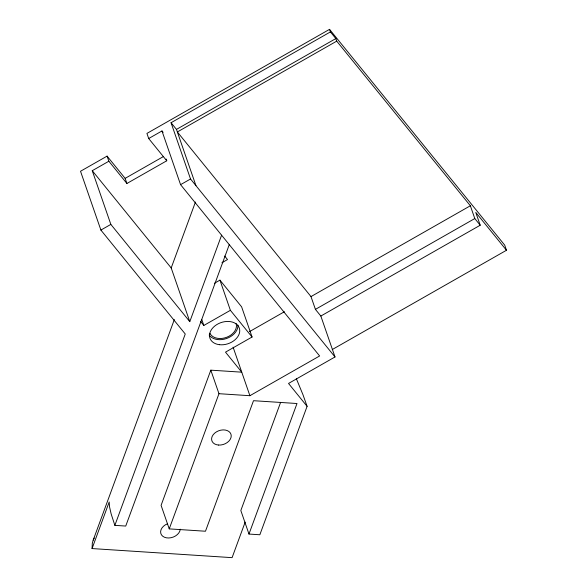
<?xml version="1.0" encoding="UTF-8"?>
<svg xmlns="http://www.w3.org/2000/svg" width="587" height="587" viewBox="0 0 587 587"><rect width="100%" height="100%" fill="white"/><g stroke="black" fill="none" stroke-linecap="round" stroke-linejoin="round"><path stroke-width="0.88" d="M174.339 319.563L93.186 540.165L92.313 543.18L92.064 548.566L232.092 557.65L245.175 522.085M221.593 235.204L189.792 321.654L171.199 267.951L195.442 202.038M92.064 548.566L109.197 501.988L109.49 506.647L111.156 513.948L114.861 525.358L125.735 526.062L229.26 244.64M114.861 525.358L185.25 334.003L100.891 230.075L80.522 171.257L107.083 156.12L125.141 178.367L126.909 183.482L166.752 160.779L166.165 159.07M214.475 283.257L219.942 280.138L241.617 306.84L252.065 337.011L225.503 352.149L241.756 372.173L210.814 370.162L161.087 505.356L169.232 528.88L205.479 531.235L253.503 400.694L297 403.518L248.976 534.06L259.85 534.764L307.096 406.336L302.965 394.699L296.332 378.666M169.232 528.88L218.966 393.694L210.814 370.162M280.637 402.315L240.831 510.529L248.976 534.06M93.186 540.165L94.258 538.059M332.249 349.551L506.478 250.26L504.71 245.146L329.534 29.35L146.926 133.418L148.694 138.532L166.752 160.779M307.096 406.336L288.525 383.45L335.008 356.962L190.533 178.991L171.052 122.727L330.422 31.911L329.534 29.35M189.792 321.654L110.848 224.403L92.254 170.7L108.852 161.234L107.083 156.12M148.694 138.532L161.975 130.96L163.135 132.383M195.955 185.661L176.467 129.404L335.837 38.581L330.422 31.911M335.837 38.581L336.725 41.141L177.355 131.958L310.993 296.589L315.417 309.371L320.84 316.048L335.008 356.962M125.141 178.367L163.391 156.568M100.891 230.075L110.848 224.403M218.966 393.694L249.901 395.704L319.629 355.964L180.576 184.663L190.533 178.991M221.937 262.734L227.514 259.557L224.667 256.042M200.483 321.324L203.828 325.455L230.39 310.318L219.942 280.138M249.526 331.611L284.394 311.741M310.993 296.589L470.363 205.766L336.725 41.141M315.417 309.371L474.788 218.555L470.363 205.766M320.84 316.048L480.21 225.225L475.778 212.435L506.478 250.26M474.788 218.555L480.21 225.225M171.052 122.727L176.467 129.404M230.39 310.318L252.065 337.011M108.852 161.234L126.909 183.482M92.254 170.7L171.199 267.951M161.975 130.96L180.576 184.663M233.098 347.166L249.901 395.704M201.745 319.416L203.828 325.455M180.246 529.203A10.096 7.235 -19.1 0 1 171.103 537.707A10.096 7.235 -19.1 0 1 160.772 533.297A10.096 7.235 -19.1 0 1 167.515 523.765M236.084 323.503A13.978 10.016 -19.1 0 1 226.619 337.305A13.978 10.016 -19.1 0 1 209.955 333.328M237.962 325.117A15.526 11.131 -19.1 0 1 226.45 338.545A15.526 11.131 -19.1 0 1 209.155 335.016M218.628 445.056A10.096 7.235 -19.1 0 0 230.962 434.233A10.096 7.235 -19.1 0 0 214.637 433.177A10.096 7.235 -19.1 0 0 218.628 445.056M219.457 344.694A15.526 11.131 -19.1 0 0 239.518 328.779A15.526 11.131 -19.1 0 0 214.908 325.91A15.526 11.131 -19.1 0 0 219.457 344.694"/></g></svg>
